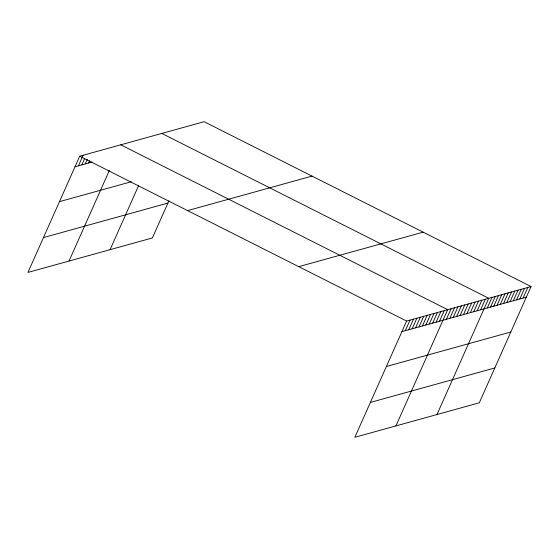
<?xml version="1.0" encoding="UTF-8"?>
<svg xmlns="http://www.w3.org/2000/svg" width="559" height="559" viewBox="0 0 559 559"><rect width="100%" height="100%" fill="white"/><g stroke="black" fill="none" stroke-linecap="round" stroke-linejoin="round"><path stroke-width="0.84" d="M531.05 286.564L406.617 321.055L354.86 437.292L479.294 402.801L531.05 286.564L204.14 121.708L79.706 156.199L27.95 272.436L152.383 237.945L168.909 200.835M78.414 165.834L83.123 155.248M81.838 164.884L84.528 158.833M85.254 163.934L87.274 159.399M88.678 162.983L89.692 160.719M69.016 261.053L109.354 170.453M110.074 249.67L138.597 185.623M405.324 330.69L410.033 320.104M408.748 329.74L413.457 319.154M412.165 328.79L416.881 318.211M415.589 327.847L420.305 317.26M419.012 326.896L423.722 316.31M422.436 325.946L427.146 315.36M425.853 325.003L430.57 314.417M429.277 324.052L433.994 313.466M432.701 323.102L437.411 312.516M436.125 322.152L440.834 311.566M439.542 321.208L444.258 310.622M395.926 425.909L447.675 309.672L120.765 144.816M446.389 319.308L451.099 308.722M449.806 318.357L454.523 307.771M453.23 317.414L457.947 306.828M456.654 316.464L461.364 305.878M460.078 315.514L464.788 304.928M463.495 314.563L468.211 303.984M466.919 313.62L471.635 303.034M470.343 312.67L475.052 302.084M473.766 311.719L478.476 301.133M477.183 310.769L481.9 300.19M480.607 309.826L485.317 299.24M436.991 414.533L488.741 298.289L161.831 133.433M487.28 307.974L491.997 297.388M490.536 307.073L495.253 296.487M493.793 306.171L498.502 295.585M497.049 305.27L501.758 294.684M500.298 304.369L505.015 293.782M503.554 303.46L508.271 292.881M506.81 302.559L511.52 291.973M510.067 301.657L514.776 291.071M513.323 300.756L518.032 290.17M516.572 299.855L521.288 289.269M519.828 298.953L524.538 288.367M523.084 298.052L527.794 287.466M74.99 166.778L92.102 162.04M59.471 201.645L131.33 181.731M43.476 237.568L167.91 203.078M187.586 210.596L312.02 176.106M298.737 266.65L423.17 232.16M401.9 331.641L526.34 297.15M386.381 366.501L510.814 332.018M370.386 402.431L494.82 367.941M79.706 156.199L406.617 321.055"/></g></svg>
